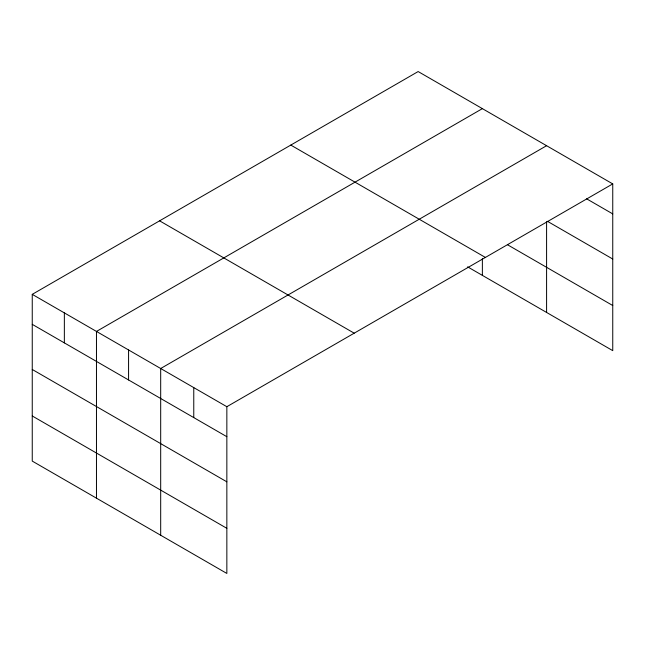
<?xml version="1.0" encoding="UTF-8"?>
<svg xmlns="http://www.w3.org/2000/svg" width="645" height="645" viewBox="0 0 645 645"><rect width="100%" height="100%" fill="white"/><g stroke="black" fill="none" stroke-linecap="round" stroke-linejoin="round"><path stroke-width="0.97" d="M612.75 183.906L226.847 406.705L226.847 573.445L32.25 461.094L32.25 294.354L418.154 71.555L612.75 183.906L612.75 350.646L467.617 266.853M482.371 108.634L96.468 331.433L96.468 498.166M546.589 145.706L160.686 368.505L160.686 535.245M586.636 198.821L612.75 213.898M547.46 221.324L612.75 259.024M507.534 244.769L612.75 305.52M290.806 145.085L485.403 257.436M159.597 220.832L354.194 333.183M32.25 294.354L226.847 406.705M32.25 324.346L226.847 436.697M32.25 369.472L226.847 481.823M32.25 415.969L226.847 528.319M546.589 221.791L546.589 312.446M482.371 258.693L482.371 275.367M193.766 387.605L193.766 417.597M128.573 349.969L128.573 379.961M64.355 312.898L64.355 342.882"/></g></svg>
